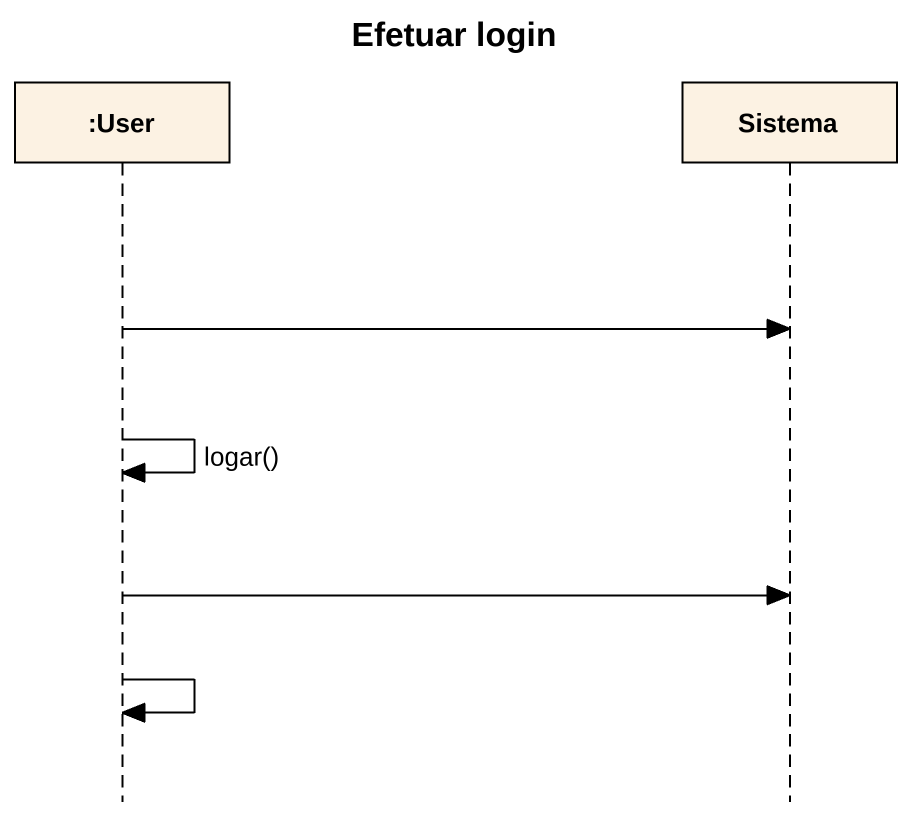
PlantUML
@startuml
title Efetuar login
hide footbox
participant ":User" as User
participant Sistema

User -> Sistema
User -> User : logar()
User -> Sistema
User -> User
@enduml
